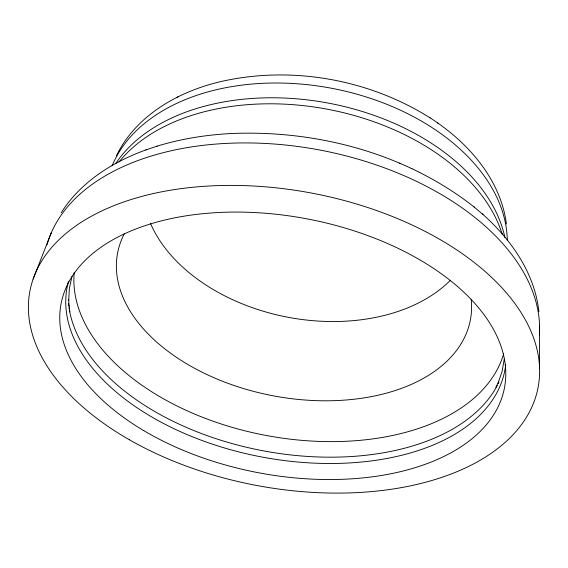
<?xml version="1.0" encoding="UTF-8"?>
<svg xmlns="http://www.w3.org/2000/svg" width="568" height="568" viewBox="0 0 568 568"><rect width="100%" height="100%" fill="white"/><g stroke="black" fill="none" stroke-linecap="round" stroke-linejoin="round"><path stroke-width="0.85" d="M68.728 300.074L69.36 288.487L71.98 276.51M504.235 359.125L502.162 371.195L498.385 382.165M33.121 279.101L51.376 232.546M495.892 387.404L498.512 381.895M116.376 155.845C135.887 115.425 178.395 91.491 220.696 81.607L221.35 81.458C291.831 65.568 368.454 79.215 429.593 117.548C467.116 141.411 500.401 178.458 506.443 223.991M61.195 212.822C80.351 182.221 112.421 162.043 145.777 149.959L146.707 149.64M177.18 97.277L177.94 96.872M156.392 146.402L157.272 146.104C180.567 138.968 204.764 135.085 229.06 133.636L229.649 133.608C315.886 129.568 405.296 153.055 473.804 206.724L474.521 207.327M145.777 149.959L157.272 146.104M411.41 168.433L411.956 168.675M399.588 163.186L400.071 163.406M429.593 117.548L430.118 117.903M437.58 122.915L438.141 123.291M482.267 213.902L483.02 214.541C511.278 239.646 534.722 273.222 538.904 311.64M473.804 206.724L483.02 214.541M69.026 305.541L69.878 311.946M68.707 299.776L69.083 306.159M539.572 325.904L539.579 368.618M503.695 353.594A218.886 131.996 10.7 0 1 265.796 435.4A218.886 131.996 10.7 0 1 74.23 272.399M498.896 382.172A221.655 130.924 10.7 0 1 498.136 383.755M497.334 385.324A221.655 130.924 10.7 0 1 268.408 451.752A221.655 130.924 10.7 0 1 69.58 311.051M69.303 309.517A221.655 130.924 10.7 0 1 69.019 307.771M68.671 305.144A221.655 130.924 10.7 0 1 68.48 303.39M115.631 163.719A205.382 134.765 10.7 0 1 328.744 103.184A205.382 134.765 10.7 0 1 504.86 237.424M112.116 165.821A202.989 135.39 10.7 0 1 331.556 88.26A202.989 135.39 10.7 0 1 507.323 240.654M119.039 161.979A206.354 134.495 10.7 0 1 327.665 109.276A206.354 134.495 10.7 0 1 502.368 234.662M471.213 299.414A179.531 111.292 10.7 0 1 273.279 395.825A179.531 111.292 10.7 0 1 124.264 233.824M450.154 280.542A168.1 114.587 10.7 0 1 287.6 317.185A168.1 114.587 10.7 0 1 150.392 223.196M505.712 364.784A222.784 130.463 10.7 0 1 260.975 456.842A222.784 130.463 10.7 0 1 68.515 281.231M46.967 244.879A250.793 151.841 10.7 0 1 317.377 149.576A250.793 151.841 10.7 0 1 539.394 334.928M129.291 439.717A258.61 148.752 10.7 0 0 537.577 389.925A258.61 148.752 10.7 0 0 185.161 188.107A258.61 148.752 10.7 0 0 129.291 439.717M143.796 430.643A225.652 129.248 10.7 0 0 503.319 392.907A225.652 129.248 10.7 0 0 201.193 213.859A225.652 129.248 10.7 0 0 143.796 430.643"/></g></svg>
